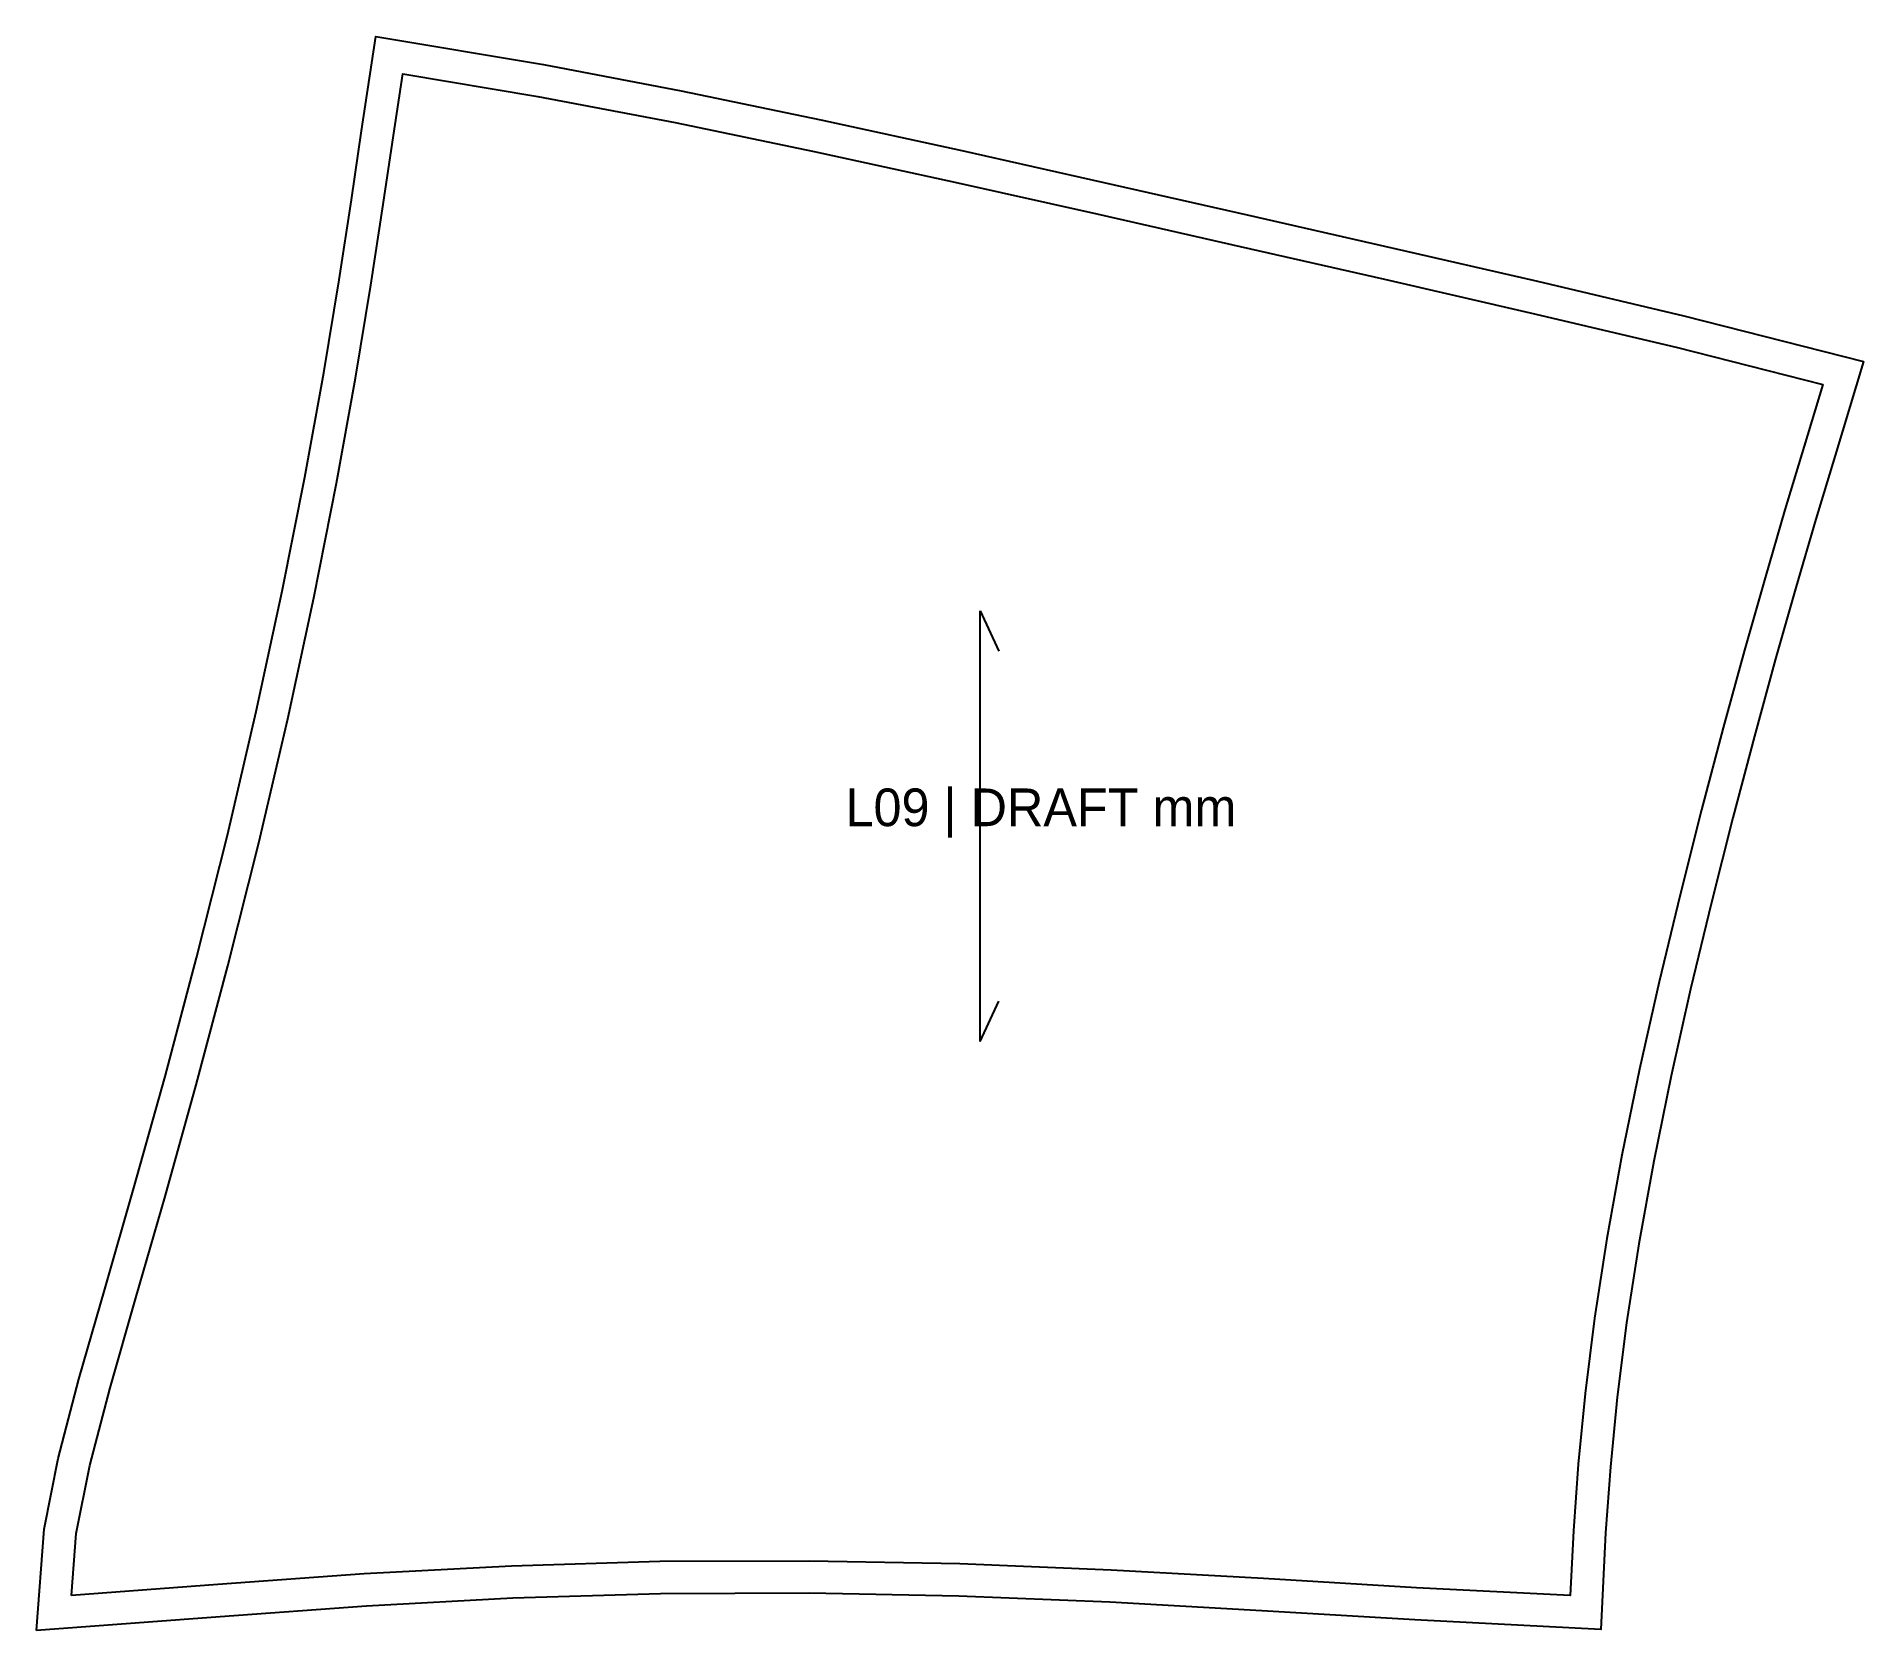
# Model space of a CAD drawing. Header units: millimetres. Extents: x -13 to 666, y -13 to 579.
import ezdxf

# ---------------------------------------------------------------- set-up
doc = ezdxf.new("R2010")
doc.units = ezdxf.units.MM
for name, color, linetype in [('CUT', 7, 'Continuous'), ('GRAIN', 1, 'Continuous'), ('LABEL', 7, 'Continuous'), ('SEW', 3, 'Continuous')]:
    doc.layers.add(name, color=color, linetype=linetype)

msp = doc.modelspace()

# ---------------------------------------------------------------- linework, layer by layer
at = {"layer": 'CUT'}
msp.add_lwpolyline([(-13.02, -13), (-10.16, 24.66), (-4.96, 50.93), (2.76, 80.36), (12.34, 113.85), (23.2, 151.51), (34.76, 192.84), (46.49, 236.9), (57.91, 282.52), (68.62, 328.39), (78.28, 373.14), (86.67, 415.48), (93.7, 454.3), (99.41, 488.77), (104, 518.58), (107.81, 544.19), (113.07, 579.22), (175.41, 568.81), (226.63, 559.02), (278.46, 548.25), (330.83, 536.83), (383.69, 525), (437, 512.94), (490.71, 500.7), (544.81, 488.28), (599.27, 475.44), (666, 458.52), (655.43, 423.57), (648.3, 399.9), (640.95, 374.82), (633.33, 347.96), (625.46, 319.26), (617.46, 288.96), (609.49, 257.46), (601.76, 225.3), (594.53, 193.06), (588.03, 161.32), (582.48, 130.6), (577.97, 101.31), (574.51, 73.71), (571.96, 47.78), (570.14, 23.25), (568.33, -12.59), (499.26, -9.1), (442.34, -5.66), (385.84, -2.55), (329.77, -0.3), (274.12, 0.8), (218.89, 0.56), (164.06, -1.06), (109.56, -3.99), (55.22, -7.94), (-13.02, -13)], close=True, dxfattribs=at)
at = {"layer": 'GRAIN'}
for p, q in [((337.65, 205.83), (337.65, 365.83)), ((337.65, 365.83), (344.65, 350.83)), ((337.65, 205.83), (344.65, 220.83))]:
    msp.add_line(p, q, dxfattribs=at)
at = {"layer": 'SEW'}
msp.add_lwpolyline([(0, 0), (1.75, 23.04), (6.74, 48.24), (14.33, 77.18), (23.88, 110.54), (34.74, 148.24), (46.33, 189.68), (58.1, 233.9), (69.57, 279.7), (80.33, 325.76), (90.04, 370.71), (98.46, 413.25), (105.52, 452.25), (111.26, 486.88), (115.87, 516.79), (119.68, 542.42), (123.13, 565.37), (173.3, 557), (224.29, 547.26), (275.96, 536.52), (328.24, 525.11), (381.05, 513.3), (434.34, 501.23), (488.04, 489.01), (542.09, 476.59), (596.42, 463.79), (650.88, 449.98), (643.94, 427.04), (636.8, 403.32), (629.42, 378.15), (621.77, 351.18), (613.88, 322.38), (605.84, 291.96), (597.84, 260.33), (590.07, 228.02), (582.79, 195.57), (576.25, 163.59), (570.64, 132.58), (566.09, 102.97), (562.58, 75.04), (560, 48.81), (558.17, 24), (556.95, 0), (499.92, 2.88), (443.03, 6.32), (386.41, 9.44), (330.13, 11.7), (274.22, 12.8), (218.69, 12.56), (163.56, 10.93), (108.8, 7.98), (54.34, 4.03)], close=True, dxfattribs=at)

# ---------------------------------------------------------------- texts
at = {"layer": 'LABEL'}
msp.add_text('L09 | DRAFT mm', height=14, dxfattribs=at).set_placement((287.65, 285.83))

doc.saveas('drawing.dxf')
